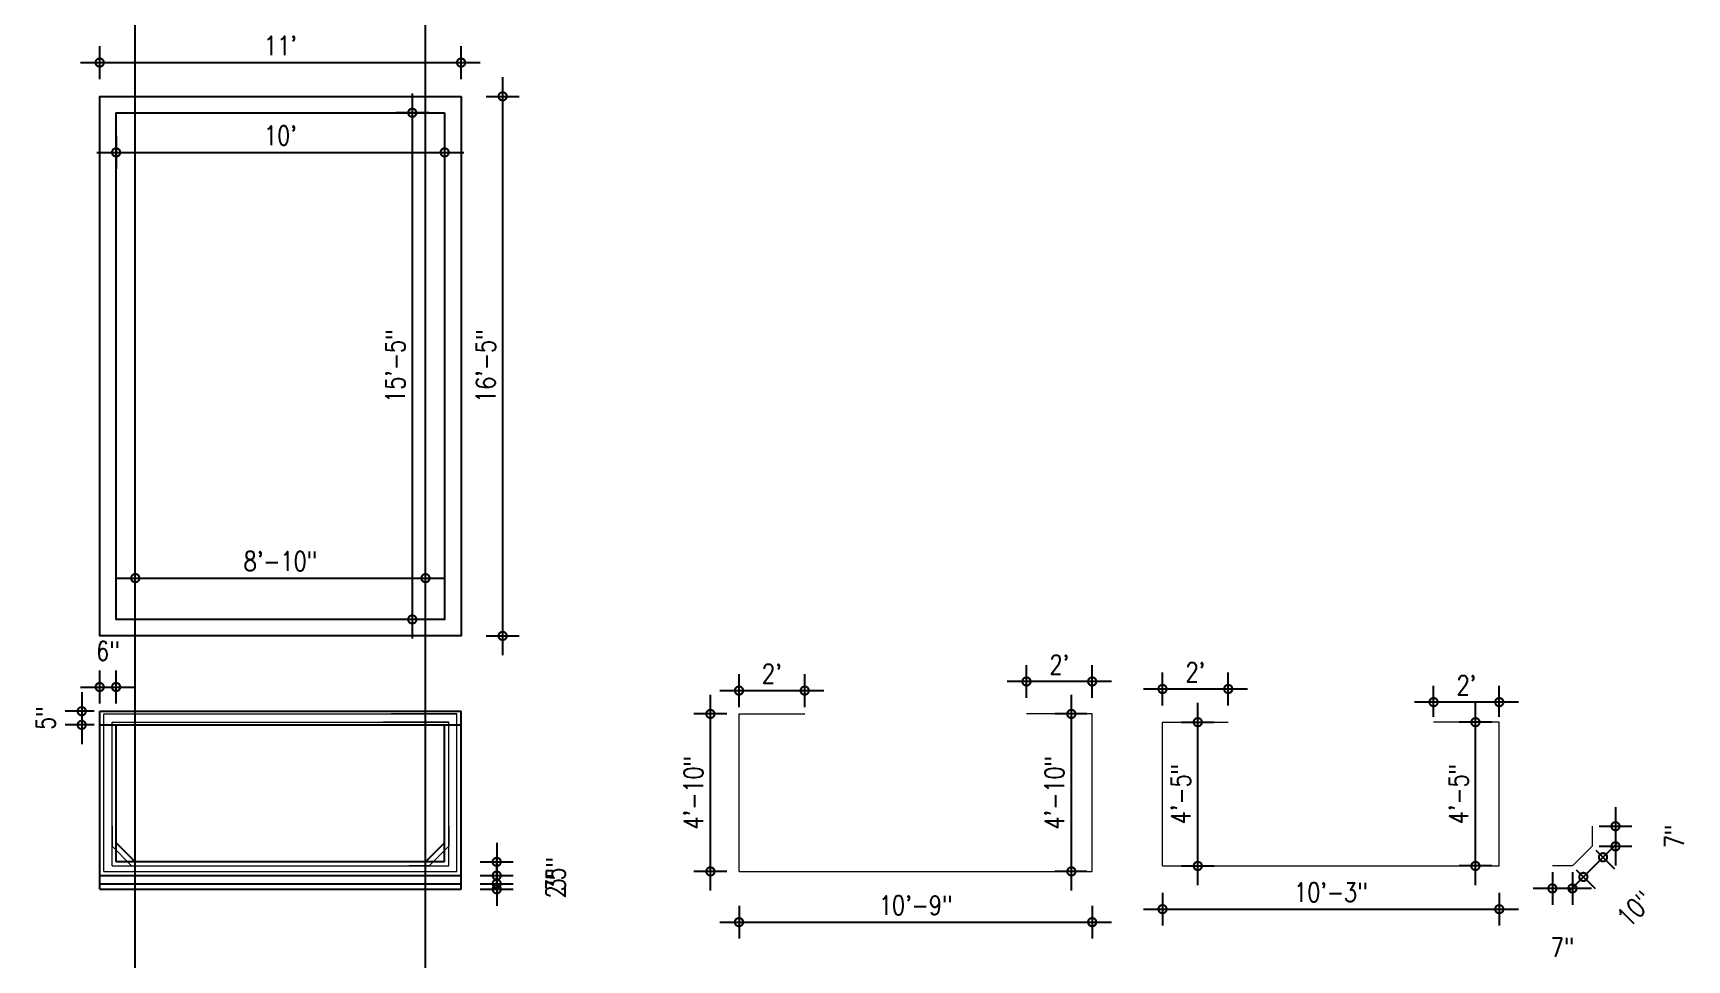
# Model space of a CAD drawing. Header units: inches. Extents: x -5000150 to -4994266, y -3262045 to -3259800.
# Drawn here: x -4994870 to -4994266, y -3261906 to -3261567 of the extents above; entities that cross this region are included whole.
import ezdxf

# ---------------------------------------------------------------- set-up
doc = ezdxf.new("R2010")
doc.units = ezdxf.units.IN
doc.header["$LTSCALE"] = 2
doc.header["$MEASUREMENT"] = 0
doc.header["$PDMODE"] = 34
doc.layers.get('0').update_dxf_attribs({"linetype": 'CONTINUOUS'})
doc.layers.get('DEFPOINTS').update_dxf_attribs({"color": 141, "linetype": 'CONTINUOUS'})
doc.layers.add('window', color=4, linetype='CONTINUOUS', lineweight=13)
doc.styles.add('ROMANS', font='Romans.shx', dxfattribs={"width": 0.8})
doc.dimstyles.new('8 SCALE', dxfattribs={"dimscale": 0, "dimtxt": 7, "dimasz": 6, "dimexe": 6, "dimexo": 2, "dimgap": 2, "dimtad": 1, "dimdec": 0, "dimzin": 0, "dimdsep": 46, "dimlunit": 4, "dimtxsty": 'ROMANS', "dimblk": 'DOTSMALL', "dimcen": 0, "dimdle": 7, "dimclrd": 8, "dimclre": 8, "dimclrt": 3, "dimadec": 0, "dimazin": 0, "dimtfac": 1, "dimtdec": 0, "dimtofl": 0, "dimtmove": 2, "dimatfit": 3, "dimfxl": 6, "dimfxlon": 1, "dimtolj": 1, "dimtzin": 0, "dimarcsym": 0})

# ---------------------------------------------------------------- blocks, each defined once
blk = doc.blocks.new('_DOTSMALL')
at = {"color": 0, "linetype": 'ByBlock', "const_width": 0.5}
blk.add_lwpolyline([(-0.0625, 0, 1), (0.0625, 0, 1)], format="xyb", close=True, dxfattribs=at)
blk = doc.blocks.new('*D477')
at = {"color": 8, "lineweight": -2, "ltscale": 0.5, "transparency": 16777216}
for p, q in [((-4994698.57, -3261583.39), (-4994698.57, -3261794.39)), ((-4994704.57, -3261590.39), (-4994692.57, -3261590.39)), ((-4994704.57, -3261787.39), (-4994692.57, -3261787.39))]:
    blk.add_line(p, q, dxfattribs=at)
at = {"layer": 'DEFPOINTS', "color": 0, "ltscale": 0.5, "transparency": 16777216}
for p in [(-4994713.75, -3261590.39), (-4994713.75, -3261787.39), (-4994698.57, -3261787.39)]:
    blk.add_point(p, dxfattribs=at)
at = {"color": 8, "lineweight": -2, "ltscale": 0.5, "transparency": 16777216, "xscale": 6, "yscale": 6, "zscale": 6}
for p, rotation in [((-4994698.57, -3261590.39), 90), ((-4994698.57, -3261787.39), 270)]:
    blk.add_blockref('_DOTSMALL', p, dxfattribs=dict(at, rotation=rotation))
at = {"color": 3, "ltscale": 0.5, "transparency": 16777216, "insert": (-4994704.73, -3261688.89), "char_height": 7, "attachment_point": 5, "rotation": 90, "style": 'ROMANS'}
blk.add_mtext('\\A1;16\'-5"', dxfattribs=at)
blk = doc.blocks.new('*D478')
at = {"color": 8, "lineweight": -2, "ltscale": 0.5, "transparency": 16777216}
for p, q in [((-4994731.58, -3261589.39), (-4994731.58, -3261788.39)), ((-4994725.58, -3261596.39), (-4994737.58, -3261596.39)), ((-4994725.58, -3261781.39), (-4994737.58, -3261781.39))]:
    blk.add_line(p, q, dxfattribs=at)
at = {"layer": 'DEFPOINTS', "color": 0, "ltscale": 0.5, "transparency": 16777216}
for p in [(-4994719.75, -3261596.39), (-4994731.58, -3261781.39), (-4994719.75, -3261781.39)]:
    blk.add_point(p, dxfattribs=at)
at = {"color": 8, "lineweight": -2, "ltscale": 0.5, "transparency": 16777216, "xscale": 6, "yscale": 6, "zscale": 6}
for p, rotation in [((-4994731.58, -3261596.39), 90), ((-4994731.58, -3261781.39), 270)]:
    blk.add_blockref('_DOTSMALL', p, dxfattribs=dict(at, rotation=rotation))
at = {"color": 3, "ltscale": 0.5, "transparency": 16777216, "insert": (-4994737.75, -3261688.89), "char_height": 7, "attachment_point": 5, "rotation": 90, "style": 'ROMANS'}
blk.add_mtext('\\A1;15\'-5"', dxfattribs=at)
blk = doc.blocks.new('*D479')
at = {"color": 8, "lineweight": -2, "ltscale": 0.5, "transparency": 16777216}
for p, q in [((-4994839.75, -3261604.86), (-4994839.75, -3261616.86)), ((-4994719.75, -3261604.86), (-4994719.75, -3261616.86)), ((-4994846.75, -3261610.86), (-4994712.75, -3261610.86))]:
    blk.add_line(p, q, dxfattribs=at)
at = {"layer": 'DEFPOINTS', "color": 0, "ltscale": 0.5, "transparency": 16777216}
for p in [(-4994839.75, -3261596.39), (-4994719.75, -3261596.39), (-4994719.75, -3261610.86)]:
    blk.add_point(p, dxfattribs=at)
at = {"color": 8, "lineweight": -2, "ltscale": 0.5, "transparency": 16777216, "xscale": 6, "yscale": 6, "zscale": 6, "rotation": 180}
blk.add_blockref('_DOTSMALL', (-4994839.75, -3261610.86), dxfattribs=at)
at = {"color": 8, "lineweight": -2, "ltscale": 0.5, "transparency": 16777216, "xscale": 6, "yscale": 6, "zscale": 6}
blk.add_blockref('_DOTSMALL', (-4994719.75, -3261610.86), dxfattribs=at)
at = {"color": 3, "ltscale": 0.5, "transparency": 16777216, "insert": (-4994779.75, -3261604.69), "char_height": 7, "attachment_point": 5, "style": 'ROMANS'}
blk.add_mtext("\\A1;10'", dxfattribs=at)
blk = doc.blocks.new('*D480')
at = {"color": 8, "lineweight": -2, "ltscale": 0.5, "transparency": 16777216}
for p, q in [((-4994845.75, -3261584.06), (-4994845.75, -3261572.06)), ((-4994713.75, -3261584.06), (-4994713.75, -3261572.06)), ((-4994852.75, -3261578.06), (-4994706.75, -3261578.06))]:
    blk.add_line(p, q, dxfattribs=at)
at = {"layer": 'DEFPOINTS', "color": 0, "ltscale": 0.5, "transparency": 16777216}
for p in [(-4994713.75, -3261578.06), (-4994845.75, -3261590.39), (-4994713.75, -3261590.39)]:
    blk.add_point(p, dxfattribs=at)
at = {"color": 8, "lineweight": -2, "ltscale": 0.5, "transparency": 16777216, "xscale": 6, "yscale": 6, "zscale": 6, "rotation": 180}
blk.add_blockref('_DOTSMALL', (-4994845.75, -3261578.06), dxfattribs=at)
at = {"color": 8, "lineweight": -2, "ltscale": 0.5, "transparency": 16777216, "xscale": 6, "yscale": 6, "zscale": 6}
blk.add_blockref('_DOTSMALL', (-4994713.75, -3261578.06), dxfattribs=at)
at = {"color": 3, "ltscale": 0.5, "transparency": 16777216, "insert": (-4994779.75, -3261571.89), "char_height": 7, "attachment_point": 5, "style": 'ROMANS'}
blk.add_mtext("\\A1;11'", dxfattribs=at)
blk = doc.blocks.new('*D481')
at = {"color": 8, "lineweight": -2, "ltscale": 0.5, "transparency": 16777216}
for p, q in [((-4994700.73, -3261862.88), (-4994700.73, -3261881.88)), ((-4994706.73, -3261869.88), (-4994694.73, -3261869.88)), ((-4994706.73, -3261874.88), (-4994694.73, -3261874.88))]:
    blk.add_line(p, q, dxfattribs=at)
at = {"layer": 'DEFPOINTS', "color": 0, "ltscale": 0.5, "transparency": 16777216}
for p in [(-4994719.75, -3261869.88), (-4994719.75, -3261874.88), (-4994700.73, -3261874.88)]:
    blk.add_point(p, dxfattribs=at)
at = {"color": 8, "lineweight": -2, "ltscale": 0.5, "transparency": 16777216, "xscale": 6, "yscale": 6, "zscale": 6}
for p, rotation in [((-4994700.73, -3261869.88), 90), ((-4994700.73, -3261874.88), 270)]:
    blk.add_blockref('_DOTSMALL', p, dxfattribs=dict(at, rotation=rotation))
at = {"color": 3, "ltscale": 0.5, "transparency": 16777216, "insert": (-4994679.23, -3261872.38), "char_height": 7, "attachment_point": 5, "rotation": 90, "style": 'ROMANS'}
blk.add_mtext('\\A1;5"', dxfattribs=at)
blk = doc.blocks.new('*D482')
at = {"color": 8, "lineweight": -2, "ltscale": 0.5, "transparency": 16777216}
for p, q in [((-4994700.73, -3261874.88), (-4994700.73, -3261868.88)), ((-4994706.73, -3261874.88), (-4994694.73, -3261874.88)), ((-4994706.73, -3261877.88), (-4994694.73, -3261877.88)), ((-4994700.73, -3261877.88), (-4994700.73, -3261883.88))]:
    blk.add_line(p, q, dxfattribs=at)
at = {"layer": 'DEFPOINTS', "color": 0, "ltscale": 0.5, "transparency": 16777216}
for p in [(-4994719.75, -3261874.88), (-4994713.75, -3261877.88), (-4994700.73, -3261877.88)]:
    blk.add_point(p, dxfattribs=at)
at = {"color": 8, "lineweight": -2, "ltscale": 0.5, "transparency": 16777216, "xscale": 6, "yscale": 6, "zscale": 6}
for p, rotation in [((-4994700.73, -3261874.88), 270), ((-4994700.73, -3261877.88), 90)]:
    blk.add_blockref('_DOTSMALL', p, dxfattribs=dict(at, rotation=rotation))
at = {"color": 3, "ltscale": 0.5, "transparency": 16777216, "insert": (-4994679.23, -3261876.38), "char_height": 7, "attachment_point": 5, "rotation": 90, "style": 'ROMANS'}
blk.add_mtext('\\A1;3"', dxfattribs=at)
blk = doc.blocks.new('*D483')
at = {"color": 8, "lineweight": -2, "ltscale": 0.5, "transparency": 16777216}
for p, q in [((-4994700.73, -3261877.88), (-4994700.73, -3261871.88)), ((-4994706.73, -3261877.88), (-4994694.73, -3261877.88)), ((-4994706.73, -3261879.88), (-4994694.73, -3261879.88)), ((-4994700.73, -3261879.88), (-4994700.73, -3261885.88))]:
    blk.add_line(p, q, dxfattribs=at)
at = {"layer": 'DEFPOINTS', "color": 0, "ltscale": 0.5, "transparency": 16777216}
for p in [(-4994713.75, -3261877.88), (-4994713.75, -3261879.88), (-4994700.73, -3261879.88)]:
    blk.add_point(p, dxfattribs=at)
at = {"color": 8, "lineweight": -2, "ltscale": 0.5, "transparency": 16777216, "xscale": 6, "yscale": 6, "zscale": 6}
for p, rotation in [((-4994700.73, -3261877.88), 270), ((-4994700.73, -3261879.88), 90)]:
    blk.add_blockref('_DOTSMALL', p, dxfattribs=dict(at, rotation=rotation))
at = {"color": 3, "ltscale": 0.5, "transparency": 16777216, "insert": (-4994679.23, -3261878.88), "char_height": 7, "attachment_point": 5, "rotation": 90, "style": 'ROMANS'}
blk.add_mtext('\\A1;2"', dxfattribs=at)
blk = doc.blocks.new('*D484')
at = {"color": 8, "lineweight": -2, "ltscale": 0.5, "transparency": 16777216}
for p, q in [((-4994852.32, -3261807.88), (-4994852.32, -3261826.88)), ((-4994847.75, -3261814.88), (-4994858.32, -3261814.88)), ((-4994847.75, -3261819.88), (-4994858.32, -3261819.88))]:
    blk.add_line(p, q, dxfattribs=at)
at = {"layer": 'DEFPOINTS', "color": 0, "ltscale": 0.5, "transparency": 16777216}
for p in [(-4994845.75, -3261814.88), (-4994852.32, -3261819.88), (-4994845.75, -3261819.88)]:
    blk.add_point(p, dxfattribs=at)
at = {"color": 8, "lineweight": -2, "ltscale": 0.5, "transparency": 16777216, "xscale": 6, "yscale": 6, "zscale": 6}
for p, rotation in [((-4994852.32, -3261814.88), 90), ((-4994852.32, -3261819.88), 270)]:
    blk.add_blockref('_DOTSMALL', p, dxfattribs=dict(at, rotation=rotation))
at = {"color": 3, "ltscale": 0.5, "transparency": 16777216, "insert": (-4994865.49, -3261817.38), "char_height": 7, "attachment_point": 5, "rotation": 90, "style": 'ROMANS'}
blk.add_mtext('\\A1;5"', dxfattribs=at)
blk = doc.blocks.new('*D485')
at = {"color": 8, "lineweight": -2, "ltscale": 0.5, "transparency": 16777216}
for p, q in [((-4994845.75, -3261812.05), (-4994845.75, -3261800.05)), ((-4994839.75, -3261812.05), (-4994839.75, -3261800.05)), ((-4994852.75, -3261806.05), (-4994832.75, -3261806.05))]:
    blk.add_line(p, q, dxfattribs=at)
at = {"layer": 'DEFPOINTS', "color": 0, "ltscale": 0.5, "transparency": 16777216}
for p in [(-4994839.75, -3261806.05), (-4994845.75, -3261814.88), (-4994839.75, -3261814.88)]:
    blk.add_point(p, dxfattribs=at)
at = {"color": 8, "lineweight": -2, "ltscale": 0.5, "transparency": 16777216, "xscale": 6, "yscale": 6, "zscale": 6, "rotation": 180}
blk.add_blockref('_DOTSMALL', (-4994845.75, -3261806.05), dxfattribs=at)
at = {"color": 8, "lineweight": -2, "ltscale": 0.5, "transparency": 16777216, "xscale": 6, "yscale": 6, "zscale": 6}
blk.add_blockref('_DOTSMALL', (-4994839.75, -3261806.05), dxfattribs=at)
at = {"color": 3, "ltscale": 0.5, "transparency": 16777216, "insert": (-4994842.75, -3261792.88), "char_height": 7, "attachment_point": 5, "style": 'ROMANS'}
blk.add_mtext('\\A1;6"', dxfattribs=at)
blk = doc.blocks.new('*D486')
at = {"color": 8, "lineweight": -2, "ltscale": 0.5, "transparency": 16777216}
for p, q in [((-4994612.24, -3261813.36), (-4994612.24, -3261801.36)), ((-4994588.24, -3261813.36), (-4994588.24, -3261801.36)), ((-4994619.24, -3261807.36), (-4994581.24, -3261807.36))]:
    blk.add_line(p, q, dxfattribs=at)
at = {"layer": 'DEFPOINTS', "color": 0, "ltscale": 0.5, "transparency": 16777216}
for p in [(-4994588.24, -3261807.36), (-4994612.24, -3261815.88), (-4994588.24, -3261815.88)]:
    blk.add_point(p, dxfattribs=at)
at = {"color": 8, "lineweight": -2, "ltscale": 0.5, "transparency": 16777216, "xscale": 6, "yscale": 6, "zscale": 6, "rotation": 180}
blk.add_blockref('_DOTSMALL', (-4994612.24, -3261807.36), dxfattribs=at)
at = {"color": 8, "lineweight": -2, "ltscale": 0.5, "transparency": 16777216, "xscale": 6, "yscale": 6, "zscale": 6}
blk.add_blockref('_DOTSMALL', (-4994588.24, -3261807.36), dxfattribs=at)
at = {"color": 3, "ltscale": 0.5, "transparency": 16777216, "insert": (-4994600.24, -3261801.19), "char_height": 7, "attachment_point": 5, "style": 'ROMANS'}
blk.add_mtext("\\A1;2'", dxfattribs=at)
blk = doc.blocks.new('*D487')
at = {"color": 8, "lineweight": -2, "ltscale": 0.5, "transparency": 16777216}
for p, q in [((-4994622.68, -3261880.38), (-4994622.68, -3261808.88)), ((-4994616.68, -3261815.88), (-4994628.68, -3261815.88)), ((-4994616.68, -3261873.38), (-4994628.68, -3261873.38))]:
    blk.add_line(p, q, dxfattribs=at)
at = {"layer": 'DEFPOINTS', "color": 0, "ltscale": 0.5, "transparency": 16777216}
for p in [(-4994622.68, -3261815.88), (-4994612.24, -3261815.88), (-4994612.24, -3261873.38)]:
    blk.add_point(p, dxfattribs=at)
at = {"color": 8, "lineweight": -2, "ltscale": 0.5, "transparency": 16777216, "xscale": 6, "yscale": 6, "zscale": 6}
for p, rotation in [((-4994622.68, -3261815.88), 90), ((-4994622.68, -3261873.38), 270)]:
    blk.add_blockref('_DOTSMALL', p, dxfattribs=dict(at, rotation=rotation))
at = {"color": 3, "ltscale": 0.5, "transparency": 16777216, "insert": (-4994628.84, -3261844.63), "char_height": 7, "attachment_point": 5, "rotation": 90, "style": 'ROMANS'}
blk.add_mtext('\\A1;4\'-10"', dxfattribs=at)
blk = doc.blocks.new('*D488')
at = {"color": 8, "lineweight": -2, "ltscale": 0.5, "transparency": 16777216}
for p, q in [((-4994612.24, -3261885.89), (-4994612.24, -3261897.89)), ((-4994483.24, -3261885.89), (-4994483.24, -3261897.89)), ((-4994619.24, -3261891.89), (-4994476.24, -3261891.89))]:
    blk.add_line(p, q, dxfattribs=at)
at = {"layer": 'DEFPOINTS', "color": 0, "ltscale": 0.5, "transparency": 16777216}
for p in [(-4994612.24, -3261873.38), (-4994483.24, -3261873.38), (-4994483.24, -3261891.89)]:
    blk.add_point(p, dxfattribs=at)
at = {"color": 8, "lineweight": -2, "ltscale": 0.5, "transparency": 16777216, "xscale": 6, "yscale": 6, "zscale": 6, "rotation": 180}
blk.add_blockref('_DOTSMALL', (-4994612.24, -3261891.89), dxfattribs=at)
at = {"color": 8, "lineweight": -2, "ltscale": 0.5, "transparency": 16777216, "xscale": 6, "yscale": 6, "zscale": 6}
blk.add_blockref('_DOTSMALL', (-4994483.24, -3261891.89), dxfattribs=at)
at = {"color": 3, "ltscale": 0.5, "transparency": 16777216, "insert": (-4994547.74, -3261885.73), "char_height": 7, "attachment_point": 5, "style": 'ROMANS'}
blk.add_mtext('\\A1;10\'-9"', dxfattribs=at)
blk = doc.blocks.new('*D489')
at = {"color": 8, "lineweight": -2, "ltscale": 0.5, "transparency": 16777216}
for p, q in [((-4994490.84, -3261880.38), (-4994490.84, -3261808.88)), ((-4994485.24, -3261815.88), (-4994496.84, -3261815.88)), ((-4994485.24, -3261873.38), (-4994496.84, -3261873.38))]:
    blk.add_line(p, q, dxfattribs=at)
at = {"layer": 'DEFPOINTS', "color": 0, "ltscale": 0.5, "transparency": 16777216}
for p in [(-4994490.84, -3261815.88), (-4994483.24, -3261815.88), (-4994483.24, -3261873.38)]:
    blk.add_point(p, dxfattribs=at)
at = {"color": 8, "lineweight": -2, "ltscale": 0.5, "transparency": 16777216, "xscale": 6, "yscale": 6, "zscale": 6}
for p, rotation in [((-4994490.84, -3261815.88), 90), ((-4994490.84, -3261873.38), 270)]:
    blk.add_blockref('_DOTSMALL', p, dxfattribs=dict(at, rotation=rotation))
at = {"color": 3, "ltscale": 0.5, "transparency": 16777216, "insert": (-4994497.01, -3261844.63), "char_height": 7, "attachment_point": 5, "rotation": 90, "style": 'ROMANS'}
blk.add_mtext('\\A1;4\'-10"', dxfattribs=at)
blk = doc.blocks.new('*D490')
at = {"color": 8, "lineweight": -2, "ltscale": 0.5, "transparency": 16777216}
for p, q in [((-4994507.24, -3261810.03), (-4994507.24, -3261798.03)), ((-4994483.24, -3261810.03), (-4994483.24, -3261798.03)), ((-4994476.24, -3261804.03), (-4994514.24, -3261804.03))]:
    blk.add_line(p, q, dxfattribs=at)
at = {"layer": 'DEFPOINTS', "color": 0, "ltscale": 0.5, "transparency": 16777216}
for p in [(-4994507.24, -3261804.03), (-4994507.24, -3261815.88), (-4994483.24, -3261815.88)]:
    blk.add_point(p, dxfattribs=at)
at = {"color": 8, "lineweight": -2, "ltscale": 0.5, "transparency": 16777216, "xscale": 6, "yscale": 6, "zscale": 6, "rotation": 180}
blk.add_blockref('_DOTSMALL', (-4994507.24, -3261804.03), dxfattribs=at)
at = {"color": 8, "lineweight": -2, "ltscale": 0.5, "transparency": 16777216, "xscale": 6, "yscale": 6, "zscale": 6}
blk.add_blockref('_DOTSMALL', (-4994483.24, -3261804.03), dxfattribs=at)
at = {"color": 3, "ltscale": 0.5, "transparency": 16777216, "insert": (-4994495.24, -3261797.87), "char_height": 7, "attachment_point": 5, "style": 'ROMANS'}
blk.add_mtext("\\A1;2'", dxfattribs=at)
blk = doc.blocks.new('*D491')
at = {"color": 8, "lineweight": -2, "ltscale": 0.5, "transparency": 16777216}
for p, q in [((-4994457.55, -3261812.77), (-4994457.55, -3261800.77)), ((-4994433.55, -3261812.77), (-4994433.55, -3261800.77)), ((-4994464.55, -3261806.77), (-4994426.55, -3261806.77))]:
    blk.add_line(p, q, dxfattribs=at)
at = {"layer": 'DEFPOINTS', "color": 0, "ltscale": 0.5, "transparency": 16777216}
for p in [(-4994433.55, -3261806.77), (-4994457.55, -3261818.88), (-4994433.55, -3261818.88)]:
    blk.add_point(p, dxfattribs=at)
at = {"color": 8, "lineweight": -2, "ltscale": 0.5, "transparency": 16777216, "xscale": 6, "yscale": 6, "zscale": 6, "rotation": 180}
blk.add_blockref('_DOTSMALL', (-4994457.55, -3261806.77), dxfattribs=at)
at = {"color": 8, "lineweight": -2, "ltscale": 0.5, "transparency": 16777216, "xscale": 6, "yscale": 6, "zscale": 6}
blk.add_blockref('_DOTSMALL', (-4994433.55, -3261806.77), dxfattribs=at)
at = {"color": 3, "ltscale": 0.5, "transparency": 16777216, "insert": (-4994445.55, -3261800.61), "char_height": 7, "attachment_point": 5, "style": 'ROMANS'}
blk.add_mtext("\\A1;2'", dxfattribs=at)
blk = doc.blocks.new('*D492')
at = {"color": 8, "lineweight": -2, "ltscale": 0.5, "transparency": 16777216}
for p, q in [((-4994444.67, -3261878.38), (-4994444.67, -3261811.88)), ((-4994450.67, -3261818.88), (-4994438.67, -3261818.88)), ((-4994450.67, -3261871.38), (-4994438.67, -3261871.38))]:
    blk.add_line(p, q, dxfattribs=at)
at = {"layer": 'DEFPOINTS', "color": 0, "ltscale": 0.5, "transparency": 16777216}
for p in [(-4994457.55, -3261818.88), (-4994444.67, -3261818.88), (-4994457.55, -3261871.38)]:
    blk.add_point(p, dxfattribs=at)
at = {"color": 8, "lineweight": -2, "ltscale": 0.5, "transparency": 16777216, "xscale": 6, "yscale": 6, "zscale": 6}
for p, rotation in [((-4994444.67, -3261818.88), 90), ((-4994444.67, -3261871.38), 270)]:
    blk.add_blockref('_DOTSMALL', p, dxfattribs=dict(at, rotation=rotation))
at = {"color": 3, "ltscale": 0.5, "transparency": 16777216, "insert": (-4994450.84, -3261845.13), "char_height": 7, "attachment_point": 5, "rotation": 90, "style": 'ROMANS'}
blk.add_mtext('\\A1;4\'-5"', dxfattribs=at)
blk = doc.blocks.new('*D493')
at = {"color": 8, "lineweight": -2, "ltscale": 0.5, "transparency": 16777216}
for p, q in [((-4994457.55, -3261881.16), (-4994457.55, -3261893.16)), ((-4994334.55, -3261881.16), (-4994334.55, -3261893.16)), ((-4994464.55, -3261887.16), (-4994327.55, -3261887.16))]:
    blk.add_line(p, q, dxfattribs=at)
at = {"layer": 'DEFPOINTS', "color": 0, "ltscale": 0.5, "transparency": 16777216}
for p in [(-4994457.55, -3261871.38), (-4994334.55, -3261871.38), (-4994334.55, -3261887.16)]:
    blk.add_point(p, dxfattribs=at)
at = {"color": 8, "lineweight": -2, "ltscale": 0.5, "transparency": 16777216, "xscale": 6, "yscale": 6, "zscale": 6, "rotation": 180}
blk.add_blockref('_DOTSMALL', (-4994457.55, -3261887.16), dxfattribs=at)
at = {"color": 8, "lineweight": -2, "ltscale": 0.5, "transparency": 16777216, "xscale": 6, "yscale": 6, "zscale": 6}
blk.add_blockref('_DOTSMALL', (-4994334.55, -3261887.16), dxfattribs=at)
at = {"color": 3, "ltscale": 0.5, "transparency": 16777216, "insert": (-4994396.05, -3261880.99), "char_height": 7, "attachment_point": 5, "style": 'ROMANS'}
blk.add_mtext('\\A1;10\'-3"', dxfattribs=at)
blk = doc.blocks.new('*D494')
at = {"color": 8, "lineweight": -2, "ltscale": 0.5, "transparency": 16777216}
for p, q in [((-4994343.25, -3261878.38), (-4994343.25, -3261811.88)), ((-4994337.25, -3261818.88), (-4994349.25, -3261818.88)), ((-4994337.25, -3261871.38), (-4994349.25, -3261871.38))]:
    blk.add_line(p, q, dxfattribs=at)
at = {"layer": 'DEFPOINTS', "color": 0, "ltscale": 0.5, "transparency": 16777216}
for p in [(-4994343.25, -3261818.88), (-4994334.55, -3261818.88), (-4994334.55, -3261871.38)]:
    blk.add_point(p, dxfattribs=at)
at = {"color": 8, "lineweight": -2, "ltscale": 0.5, "transparency": 16777216, "xscale": 6, "yscale": 6, "zscale": 6}
for p, rotation in [((-4994343.25, -3261818.88), 90), ((-4994343.25, -3261871.38), 270)]:
    blk.add_blockref('_DOTSMALL', p, dxfattribs=dict(at, rotation=rotation))
at = {"color": 3, "ltscale": 0.5, "transparency": 16777216, "insert": (-4994349.41, -3261845.13), "char_height": 7, "attachment_point": 5, "rotation": 90, "style": 'ROMANS'}
blk.add_mtext('\\A1;4\'-5"', dxfattribs=at)
blk = doc.blocks.new('*D495')
at = {"color": 8, "lineweight": -2, "ltscale": 0.5, "transparency": 16777216}
for p, q in [((-4994358.55, -3261816.88), (-4994358.55, -3261805.56)), ((-4994334.55, -3261816.88), (-4994334.55, -3261805.56)), ((-4994327.55, -3261811.56), (-4994365.55, -3261811.56))]:
    blk.add_line(p, q, dxfattribs=at)
at = {"layer": 'DEFPOINTS', "color": 0, "ltscale": 0.5, "transparency": 16777216}
for p in [(-4994358.55, -3261811.56), (-4994358.55, -3261818.88), (-4994334.55, -3261818.88)]:
    blk.add_point(p, dxfattribs=at)
at = {"color": 8, "lineweight": -2, "ltscale": 0.5, "transparency": 16777216, "xscale": 6, "yscale": 6, "zscale": 6, "rotation": 180}
blk.add_blockref('_DOTSMALL', (-4994358.55, -3261811.56), dxfattribs=at)
at = {"color": 8, "lineweight": -2, "ltscale": 0.5, "transparency": 16777216, "xscale": 6, "yscale": 6, "zscale": 6}
blk.add_blockref('_DOTSMALL', (-4994334.55, -3261811.56), dxfattribs=at)
at = {"color": 3, "ltscale": 0.5, "transparency": 16777216, "insert": (-4994346.55, -3261805.39), "char_height": 7, "attachment_point": 5, "style": 'ROMANS'}
blk.add_mtext("\\A1;2'", dxfattribs=at)
blk = doc.blocks.new('*D496')
at = {"color": 8, "lineweight": -2, "ltscale": 0.5, "transparency": 16777216}
for p, q in [((-4994291.7, -3261863.26), (-4994308.78, -3261880.33)), ((-4994299.24, -3261865.62), (-4994292.41, -3261872.45)), ((-4994306.41, -3261872.8), (-4994299.58, -3261879.62))]:
    blk.add_line(p, q, dxfattribs=at)
at = {"layer": 'DEFPOINTS', "color": 0, "ltscale": 0.5, "transparency": 16777216}
for p in [(-4994300.65, -3261864.21), (-4994307.82, -3261871.38), (-4994303.83, -3261875.38)]:
    blk.add_point(p, dxfattribs=at)
at = {"color": 8, "lineweight": -2, "ltscale": 0.5, "transparency": 16777216, "xscale": 6, "yscale": 6, "zscale": 6}
for p, rotation in [((-4994296.65, -3261868.21), 44.9999999962797), ((-4994303.83, -3261875.38), 224.9999999962797)]:
    blk.add_blockref('_DOTSMALL', p, dxfattribs=dict(at, rotation=rotation))
at = {"color": 3, "ltscale": 0.5, "transparency": 16777216, "insert": (-4994285.04, -3261887), "char_height": 7, "attachment_point": 5, "rotation": 45, "style": 'ROMANS'}
blk.add_mtext('\\A1;10"', dxfattribs=at)
blk = doc.blocks.new('*D497')
at = {"color": 8, "lineweight": -2, "ltscale": 0.5, "transparency": 16777216}
for p, q in [((-4994315.15, -3261873.59), (-4994315.15, -3261885.59)), ((-4994307.82, -3261873.59), (-4994307.82, -3261885.59)), ((-4994300.82, -3261879.59), (-4994322.15, -3261879.59))]:
    blk.add_line(p, q, dxfattribs=at)
at = {"layer": 'DEFPOINTS', "color": 0, "ltscale": 0.5, "transparency": 16777216}
for p in [(-4994315.15, -3261871.38), (-4994307.82, -3261871.38), (-4994315.15, -3261879.59)]:
    blk.add_point(p, dxfattribs=at)
at = {"color": 8, "lineweight": -2, "ltscale": 0.5, "transparency": 16777216, "xscale": 6, "yscale": 6, "zscale": 6, "rotation": 180}
blk.add_blockref('_DOTSMALL', (-4994315.15, -3261879.59), dxfattribs=at)
at = {"color": 8, "lineweight": -2, "ltscale": 0.5, "transparency": 16777216, "xscale": 6, "yscale": 6, "zscale": 6}
blk.add_blockref('_DOTSMALL', (-4994307.82, -3261879.59), dxfattribs=at)
at = {"color": 3, "ltscale": 0.5, "transparency": 16777216, "insert": (-4994311.49, -3261901.09), "char_height": 7, "attachment_point": 5, "style": 'ROMANS'}
blk.add_mtext('\\A1;7"', dxfattribs=at)
blk = doc.blocks.new('*D498')
at = {"color": 8, "lineweight": -2, "ltscale": 0.5, "transparency": 16777216}
for p, q in [((-4994292.1, -3261849.88), (-4994292.1, -3261871.21)), ((-4994298.1, -3261856.88), (-4994286.1, -3261856.88)), ((-4994298.1, -3261864.21), (-4994286.1, -3261864.21))]:
    blk.add_line(p, q, dxfattribs=at)
at = {"layer": 'DEFPOINTS', "color": 0, "ltscale": 0.5, "transparency": 16777216}
for p in [(-4994300.65, -3261856.88), (-4994300.65, -3261864.21), (-4994292.1, -3261864.21)]:
    blk.add_point(p, dxfattribs=at)
at = {"color": 8, "lineweight": -2, "ltscale": 0.5, "transparency": 16777216, "xscale": 6, "yscale": 6, "zscale": 6}
for p, rotation in [((-4994292.1, -3261856.88), 90), ((-4994292.1, -3261864.21), 270)]:
    blk.add_blockref('_DOTSMALL', p, dxfattribs=dict(at, rotation=rotation))
at = {"color": 3, "ltscale": 0.5, "transparency": 16777216, "insert": (-4994270.6, -3261860.55), "char_height": 7, "attachment_point": 5, "rotation": 90, "style": 'ROMANS'}
blk.add_mtext('\\A1;7"', dxfattribs=at)
blk = doc.blocks.new('*D504')
at = {"color": 8, "lineweight": -2, "ltscale": 0.5, "transparency": 16777216}
for p, q in [((-4994832.75, -3261772.29), (-4994832.75, -3261760.29)), ((-4994726.75, -3261772.29), (-4994726.75, -3261760.29)), ((-4994839.75, -3261766.29), (-4994719.75, -3261766.29))]:
    blk.add_line(p, q, dxfattribs=at)
at = {"layer": 'DEFPOINTS', "color": 0, "ltscale": 0.5, "transparency": 16777216}
for p in [(-4994726.75, -3261766.29), (-4994832.75, -3261781.39), (-4994726.75, -3261781.39)]:
    blk.add_point(p, dxfattribs=at)
at = {"color": 8, "lineweight": -2, "ltscale": 0.5, "transparency": 16777216, "xscale": 6, "yscale": 6, "zscale": 6, "rotation": 180}
blk.add_blockref('_DOTSMALL', (-4994832.75, -3261766.29), dxfattribs=at)
at = {"color": 8, "lineweight": -2, "ltscale": 0.5, "transparency": 16777216, "xscale": 6, "yscale": 6, "zscale": 6}
blk.add_blockref('_DOTSMALL', (-4994726.75, -3261766.29), dxfattribs=at)
at = {"color": 3, "ltscale": 0.5, "transparency": 16777216, "insert": (-4994779.75, -3261760.12), "char_height": 7, "attachment_point": 5, "style": 'ROMANS'}
blk.add_mtext('\\A1;8\'-10"', dxfattribs=at)

msp = doc.modelspace()

# ---------------------------------------------------------------- linework, layer by layer
at = {"ltscale": 0.5}
for p, q in [((-4994845.75, -3261879.88), (-4994845.75, -3261814.88)), ((-4994845.75, -3261814.88), (-4994713.75, -3261814.88)), ((-4994713.75, -3261879.88), (-4994713.75, -3261814.88)), ((-4994845.75, -3261819.88), (-4994713.75, -3261819.88)), ((-4994839.75, -3261869.88), (-4994839.75, -3261819.88)), ((-4994719.75, -3261869.88), (-4994719.75, -3261819.88)), ((-4994839.75, -3261862.88), (-4994832.75, -3261869.88)), ((-4994719.75, -3261862.88), (-4994726.75, -3261869.88)), ((-4994719.75, -3261869.88), (-4994839.75, -3261869.88)), ((-4994845.75, -3261874.88), (-4994713.75, -3261874.88)), ((-4994845.75, -3261877.88), (-4994713.75, -3261877.88)), ((-4994845.75, -3261879.88), (-4994713.75, -3261879.88))]:
    msp.add_line(p, q, dxfattribs=at)
for p in [(-4994832.75, -3261869.88), (-4994726.75, -3261869.88)]:
    msp.add_xline(p, (0, 1), dxfattribs=at)
for points in [[(-4994713.75, -3261590.39), (-4994713.75, -3261787.39), (-4994845.75, -3261787.39), (-4994845.75, -3261590.39)], [(-4994719.75, -3261596.39), (-4994719.75, -3261781.39), (-4994839.75, -3261781.39), (-4994839.75, -3261596.39)]]:
    msp.add_lwpolyline(points, close=True, dxfattribs=at)
at = {"layer": 'window'}
for p, q in [((-4994844.25, -3261815.88), (-4994715.25, -3261815.88)), ((-4994844.25, -3261873.38), (-4994844.25, -3261815.88)), ((-4994844.25, -3261815.88), (-4994820.25, -3261815.88)), ((-4994715.25, -3261815.88), (-4994739.25, -3261815.88)), ((-4994715.25, -3261873.38), (-4994715.25, -3261815.88)), ((-4994612.24, -3261873.38), (-4994612.24, -3261815.88)), ((-4994612.24, -3261815.88), (-4994588.24, -3261815.88)), ((-4994483.24, -3261815.88), (-4994507.24, -3261815.88)), ((-4994483.24, -3261873.38), (-4994483.24, -3261815.88)), ((-4994841.25, -3261818.88), (-4994718.25, -3261818.88)), ((-4994841.25, -3261871.38), (-4994841.25, -3261818.88)), ((-4994841.25, -3261818.88), (-4994817.25, -3261818.88)), ((-4994718.25, -3261818.88), (-4994742.25, -3261818.88)), ((-4994718.25, -3261871.38), (-4994718.25, -3261818.88)), ((-4994457.55, -3261871.38), (-4994457.55, -3261818.88)), ((-4994457.55, -3261818.88), (-4994433.55, -3261818.88)), ((-4994334.55, -3261818.88), (-4994358.55, -3261818.88)), ((-4994334.55, -3261871.38), (-4994334.55, -3261818.88)), ((-4994841.25, -3261871.38), (-4994718.25, -3261871.38)), ((-4994457.55, -3261871.38), (-4994334.55, -3261871.38)), ((-4994844.25, -3261873.38), (-4994715.25, -3261873.38)), ((-4994612.24, -3261873.38), (-4994483.24, -3261873.38))]:
    msp.add_line(p, q, dxfattribs=at)
for points in [[(-4994841.25, -3261856.88), (-4994841.25, -3261864.21), (-4994834.08, -3261871.38), (-4994826.75, -3261871.38)], [(-4994718.25, -3261856.88), (-4994718.25, -3261864.21), (-4994725.42, -3261871.38), (-4994732.75, -3261871.38)], [(-4994300.65, -3261856.88), (-4994300.65, -3261864.21), (-4994307.82, -3261871.38), (-4994315.15, -3261871.38)]]:
    msp.add_lwpolyline(points, dxfattribs=at)

# ---------------------------------------------------------------- dimensions: what is measured, and where the dimension line sits
at = {"ltscale": 0.5}
for base, p1, p2, picture, middle in [((-4994713.75, -3261578.06), (-4994845.75, -3261590.39), (-4994713.75, -3261590.39), '*D480', (-4994779.75, -3261571.89)), ((-4994719.75, -3261610.86), (-4994839.75, -3261596.39), (-4994719.75, -3261596.39), '*D479', (-4994779.75, -3261604.69)), ((-4994726.75, -3261766.29), (-4994832.75, -3261781.39), (-4994726.75, -3261781.39), '*D504', (-4994779.75, -3261760.12)), ((-4994839.75, -3261806.05), (-4994845.75, -3261814.88), (-4994839.75, -3261814.88), '*D485', (-4994842.75, -3261792.88)), ((-4994507.24, -3261804.03), (-4994483.24, -3261815.88), (-4994507.24, -3261815.88), '*D490', (-4994495.24, -3261797.87)), ((-4994588.24, -3261807.36), (-4994612.24, -3261815.88), (-4994588.24, -3261815.88), '*D486', (-4994600.24, -3261801.19)), ((-4994433.55, -3261806.77), (-4994457.55, -3261818.88), (-4994433.55, -3261818.88), '*D491', (-4994445.55, -3261800.61)), ((-4994358.55, -3261811.56), (-4994334.55, -3261818.88), (-4994358.55, -3261818.88), '*D495', (-4994346.55, -3261805.39)), ((-4994334.55, -3261887.16), (-4994457.55, -3261871.38), (-4994334.55, -3261871.38), '*D493', (-4994396.05, -3261880.99)), ((-4994315.15, -3261879.59), (-4994307.82, -3261871.38), (-4994315.15, -3261871.38), '*D497', (-4994311.49, -3261901.09)), ((-4994483.24, -3261891.89), (-4994612.24, -3261873.38), (-4994483.24, -3261873.38), '*D488', (-4994547.74, -3261885.73))]:
    dim = msp.add_linear_dim(base=base, p1=p1, p2=p2, dimstyle='8 SCALE', override={"dimscale": 1}, dxfattribs=at)
    dim.commit()
    dim.dimension.update_dxf_attribs({"geometry": picture, "text_midpoint": middle})
for base, p1, p2, angle, picture, middle in [((-4994698.57, -3261787.39), (-4994713.75, -3261590.39), (-4994713.75, -3261787.39), 270, '*D477', (-4994704.73, -3261688.89)), ((-4994731.58, -3261781.39), (-4994719.75, -3261596.39), (-4994719.75, -3261781.39), 270, '*D478', (-4994737.75, -3261688.89)), ((-4994852.32, -3261819.88), (-4994845.75, -3261814.88), (-4994845.75, -3261819.88), 90, '*D484', (-4994865.49, -3261817.38)), ((-4994622.67704894, -3261815.88114823), (-4994612.23759925, -3261873.38114823), (-4994612.23759925, -3261815.88114823), 90, '*D487', (-4994628.84371561, -3261844.63114823)), ((-4994490.83863962, -3261815.88114823), (-4994483.23759925, -3261873.38114823), (-4994483.23759925, -3261815.88114823), 90, '*D489', (-4994497.00530629, -3261844.63114823)), ((-4994444.67024987, -3261818.88114823), (-4994457.55487835, -3261871.38114823), (-4994457.55487835, -3261818.88114823), 90, '*D492', (-4994450.83691654, -3261845.13114823)), ((-4994343.24651866, -3261818.88114823), (-4994334.55487835, -3261871.38114823), (-4994334.55487835, -3261818.88114823), 90, '*D494', (-4994349.41318533, -3261845.13114823)), ((-4994292.1, -3261864.21), (-4994300.65, -3261856.88), (-4994300.65, -3261864.21), 90, '*D498', (-4994270.6, -3261860.55)), ((-4994700.73, -3261874.88), (-4994719.75, -3261869.88), (-4994719.75, -3261874.88), 90, '*D481', (-4994679.23, -3261872.38)), ((-4994700.73, -3261877.88), (-4994719.75, -3261874.88), (-4994713.75, -3261877.88), 90, '*D482', (-4994679.23, -3261876.38)), ((-4994700.73, -3261879.88), (-4994713.75, -3261877.88), (-4994713.75, -3261879.88), 90, '*D483', (-4994679.23, -3261878.88))]:
    dim = msp.add_linear_dim(base=base, p1=p1, p2=p2, angle=angle, dimstyle='8 SCALE', override={"dimscale": 1}, dxfattribs=at)
    dim.commit()
    dim.dimension.update_dxf_attribs({"geometry": picture, "text_midpoint": middle})
dim = msp.add_aligned_dim(p1=(-4994300.65, -3261864.21), p2=(-4994307.82, -3261871.38), distance=5.65, dimstyle='8 SCALE', override={"dimscale": 1}, dxfattribs=at)
dim.commit()
dim.dimension.update_dxf_attribs({"geometry": '*D496', "text_midpoint": (-4994285.04, -3261887)})

doc.saveas('drawing.dxf')
